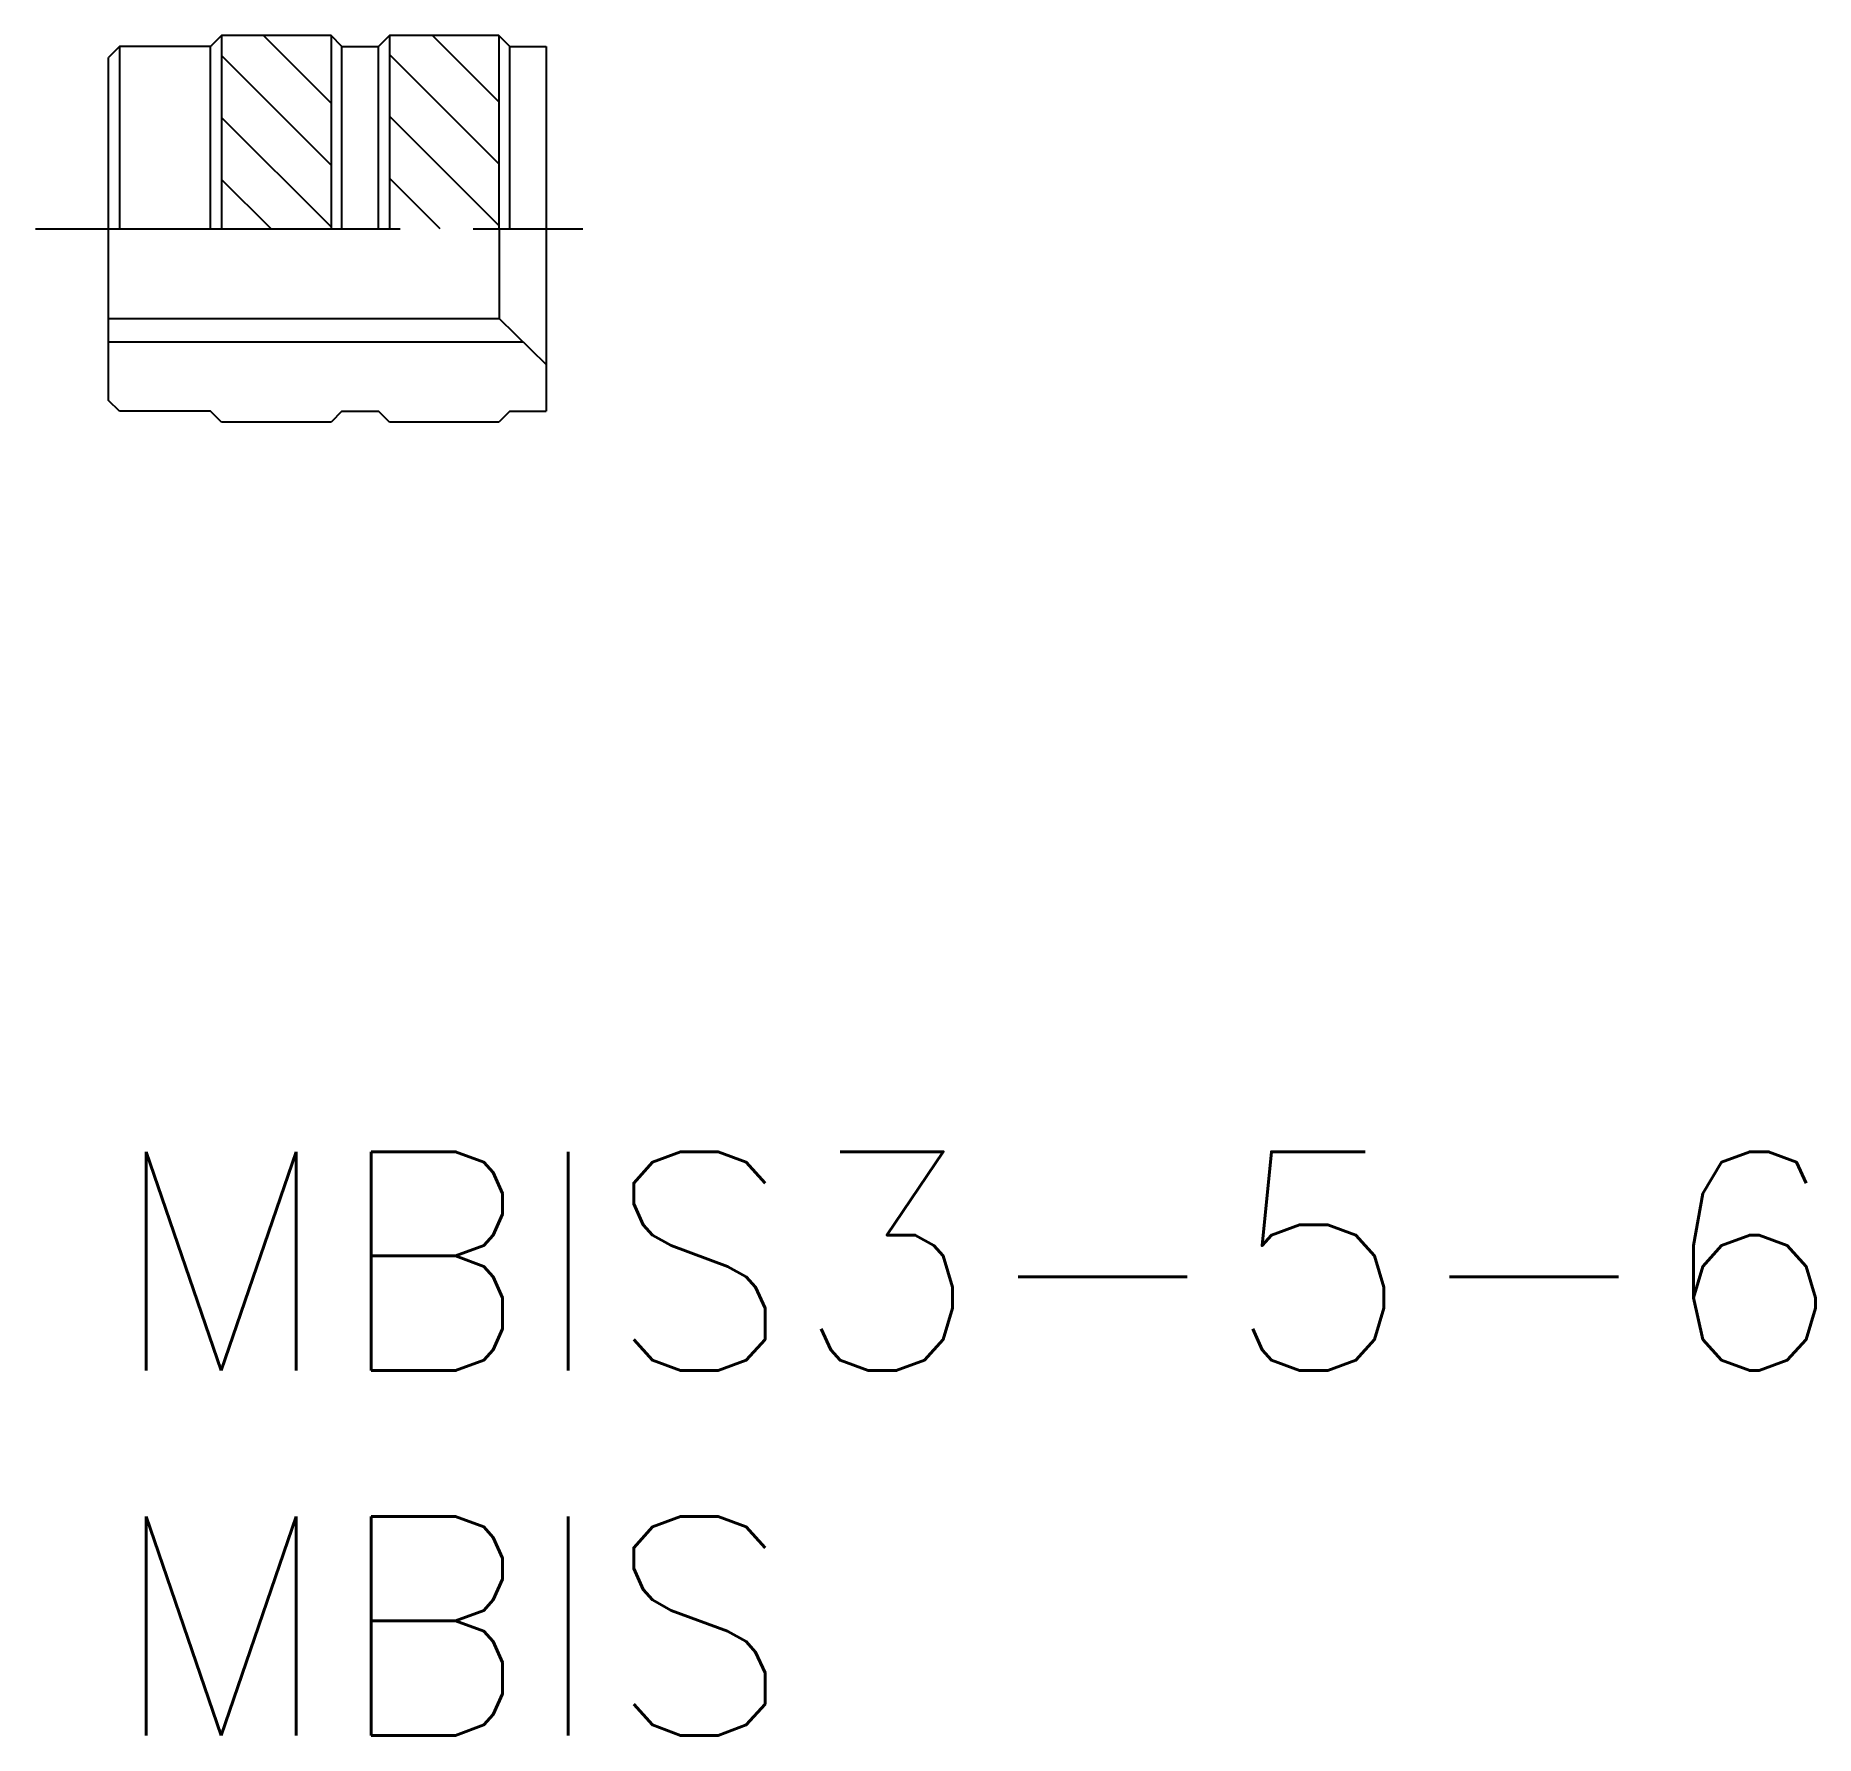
# Model space of a CAD drawing. Extents: x -1 to 23.4, y -8 to 15.3.
import ezdxf

# ---------------------------------------------------------------- set-up
doc = ezdxf.new("R2010")
doc.units = 0
doc.header["$LTSCALE"] = 0.5
doc.linetypes.add('CENTER', pattern=[50.8, 31.75, -6.35, 6.35, -6.35])
doc.linetypes.add('DASHDOT', pattern=[17, 10, -2, 3, -2])
for name, color, linetype in [('MSM_CENTER', 1, 'CENTER'), ('MSM_CONTINUOUS', 7, 'CONTINUOUS'), ('MSM_NARROW', 5, 'CONTINUOUS'), ('MSM_PART_NUMBER', 7, 'CONTINUOUS')]:
    doc.layers.add(name, color=color, linetype=linetype)
doc.styles.get("Standard").update_dxf_attribs({"font": 'txt.shx', "height": 3, "bigfont": 'bigfont.shx'})

msp = doc.modelspace()

# ---------------------------------------------------------------- linework, layer by layer
at = {"layer": 'MSM_CENTER', "linetype": 'DASHDOT'}
msp.add_line((-1, 12.65), (7.3, 12.65), dxfattribs=at)
at = {"layer": 'MSM_CONTINUOUS'}
for p, q in [((0.15, 15.15), (0, 15)), ((1.4, 15.15), (0.15, 15.15)), ((0.15, 15.15), (0.15, 12.65)), ((1.55, 15.3), (1.4, 15.15)), ((1.4, 12.65), (1.4, 15.15)), ((1.426, 15.15), (1.424, 15.152)), ((3.05, 15.3), (1.55, 15.3)), ((1.55, 15.3), (1.55, 12.65)), ((3.05, 14.375), (2.125, 15.3)), ((3.2, 15.15), (3.05, 15.3)), ((3.05, 15.3), (3.05, 12.65)), ((3.2, 15.15), (3.7, 15.15)), ((3.2, 12.65), (3.2, 15.15)), ((3.85, 15.3), (3.7, 15.15)), ((3.7, 12.65), (3.7, 15.15)), ((5.35, 15.3), (3.85, 15.3)), ((3.85, 15.3), (3.85, 12.65)), ((5.35, 14.392), (4.442, 15.3)), ((5.5, 15.15), (5.35, 15.3)), ((5.35, 15.3), (5.35, 12.65)), ((5.5, 15.15), (6, 15.15)), ((5.5, 12.65), (5.5, 15.15)), ((6, 15.15), (6, 10.15)), ((0, 10.3), (0, 15)), ((3.05, 13.526), (1.55, 15.026)), ((5.35, 13.543), (3.85, 15.043)), ((3.05, 12.677), (1.55, 14.177)), ((5.35, 12.695), (3.85, 14.195)), ((2.229, 12.65), (1.55, 13.329)), ((4.546, 12.65), (3.85, 13.346)), ((5.354, 12.65), (5.354, 11.421)), ((0, 11.421), (5.354, 11.421)), ((5.354, 11.421), (6, 10.792)), ((0.15, 10.15), (0, 10.3)), ((1.4, 10.15), (0.15, 10.15)), ((1.55, 10), (1.4, 10.15)), ((3.2, 10.15), (3.05, 10)), ((3.2, 10.15), (3.7, 10.15)), ((3.85, 10), (3.7, 10.15)), ((5.5, 10.15), (5.35, 10)), ((5.5, 10.15), (6, 10.15)), ((3.05, 10), (1.55, 10)), ((5.35, 10), (3.85, 10))]:
    msp.add_line(p, q, dxfattribs=at)
at = {"layer": 'MSM_NARROW', "linetype": 'CONTINUOUS'}
msp.add_line((0, 11.102), (5.682, 11.102), dxfattribs=at)

# ---------------------------------------------------------------- texts
at = {"layer": 'MSM_PART_NUMBER'}
for s, p in [('MBIS3-5-6', (0, -3)), ('MBIS', (0, -8))]:
    msp.add_text(s, height=3, dxfattribs=at).set_placement(p)

doc.saveas('drawing.dxf')
